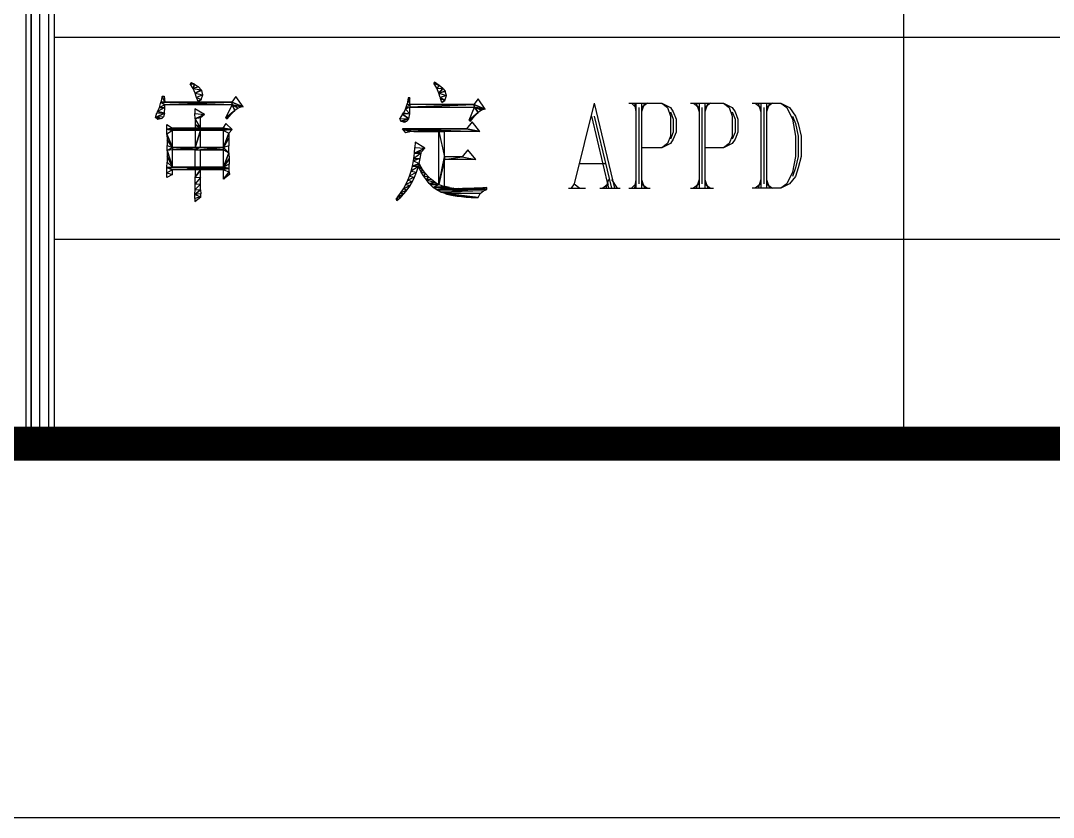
# Model space of a CAD drawing. Extents: x 0 to 1476, y -3 to 841.
# Drawn here: x 402.94 to 433.38, y 0 to 23.47 of the extents above; entities that cross this region are included whole.
import ezdxf

# ---------------------------------------------------------------- set-up
doc = ezdxf.new("R2010")
doc.units = 0
doc.header["$LTSCALE"] = 3
doc.header["$MEASUREMENT"] = 0
doc.layers.add('2', color=1, linetype='CONTINUOUS')
doc.layers.add('BORDER', color=7, linetype='CONTINUOUS')

msp = doc.modelspace()

# ---------------------------------------------------------------- linework, layer by layer
at = {"layer": '2'}
msp.add_line((403.10812, 11.00812), (403.10812, 409.85467), dxfattribs=at)
at = {"layer": 'BORDER'}
for p, q in [((403.25594, 11.00812), (403.25594, 61.71126)), ((403.25594, 61.71126), (403.25594, 11.00812)), ((403.51001, 10.60253), (403.51001, 61.4572)), ((403.76407, 61.20314), (403.76407, 10.85659)), ((403.93344, 61.03376), (403.93344, 11.02597)), ((428.97194, 11.00812), (428.97194, 47.00019)), ((403.94687, 22.99136), (463.94776, 22.99136)), ((419.85088, 21.03936), (419.25807, 18.66812)), ((419.85088, 21.03936), (420.44369, 18.54109)), ((420.86712, 21.03936), (421.84103, 21.03936)), ((420.95181, 21.03936), (421.07884, 20.91233)), ((421.0365, 21.03936), (421.07884, 20.7853)), ((421.07884, 21.03936), (421.07884, 18.54109)), ((421.24822, 21.03936), (421.24822, 18.54109)), ((421.3329, 21.03936), (421.24822, 20.7853)), ((421.41759, 21.03936), (421.24822, 20.91233)), ((421.84103, 21.03936), (422.09509, 20.91233)), ((421.84103, 21.03936), (422.0104, 20.91233)), ((422.6879, 21.03936), (423.6618, 21.03936)), ((422.77259, 21.03936), (422.94196, 20.91233)), ((422.85727, 21.03936), (422.94196, 20.7853)), ((422.94196, 21.03936), (422.94196, 18.54109)), ((423.11134, 21.03936), (423.11134, 18.54109)), ((423.19602, 21.03936), (423.11134, 20.7853)), ((423.28071, 21.03936), (423.11134, 20.91233)), ((423.6618, 21.03936), (423.91586, 20.91233)), ((423.6618, 21.03936), (423.83118, 20.91233)), ((424.50867, 21.03936), (425.35555, 21.03936)), ((424.59336, 21.03936), (424.76274, 20.91233)), ((424.67805, 21.03936), (424.76274, 20.7853)), ((424.76274, 21.03936), (424.76274, 18.54109)), ((424.93211, 21.03936), (424.93211, 18.54109)), ((425.0168, 21.03936), (424.93211, 20.7853)), ((425.10148, 21.03936), (424.93211, 20.91233)), ((425.35555, 21.03936), (425.60961, 20.91233)), ((425.35555, 21.03936), (425.52492, 20.91233)), ((421.16353, 20.91233), (421.16353, 18.66812)), ((422.0104, 20.91233), (422.09509, 20.65827)), ((422.09509, 20.91233), (422.17978, 20.7853)), ((422.09509, 20.7853), (422.17978, 20.57358)), ((422.17978, 20.7853), (422.26446, 20.57358)), ((423.02665, 20.91233), (423.02665, 18.66812)), ((423.83118, 20.91233), (423.91586, 20.65827)), ((423.91586, 20.91233), (424.00055, 20.7853)), ((423.91586, 20.7853), (424.00055, 20.57358)), ((424.00055, 20.7853), (424.08524, 20.57358)), ((424.84742, 20.91233), (424.84742, 18.66812)), ((425.52492, 20.91233), (425.6943, 20.57358)), ((425.60961, 20.91233), (425.77898, 20.65827)), ((419.76619, 20.65827), (420.27431, 18.54109)), ((419.85088, 20.65827), (420.359, 18.54109)), ((422.09509, 20.65827), (422.09509, 20.06546)), ((422.17978, 20.57358), (422.17978, 20.19249)), ((422.26446, 20.57358), (422.26446, 20.19249)), ((423.91586, 20.65827), (423.91586, 20.06546)), ((424.00055, 20.57358), (424.00055, 20.19249)), ((424.08524, 20.57358), (424.08524, 20.19249)), ((425.6943, 20.65827), (425.77898, 20.44655)), ((425.6943, 20.57358), (425.77898, 20.06546)), ((425.77898, 20.65827), (425.86367, 20.44655)), ((425.77898, 20.44655), (425.86367, 20.06546)), ((425.86367, 20.44655), (425.94836, 20.06546)), ((422.17978, 20.19249), (422.09509, 19.98077)), ((422.26446, 20.19249), (422.17978, 19.98077)), ((424.00055, 20.19249), (423.91586, 19.98077)), ((424.08524, 20.19249), (424.00055, 19.98077)), ((422.09509, 19.85374), (421.84103, 19.72671)), ((422.0104, 19.85374), (421.84103, 19.72671)), ((422.09509, 20.06546), (422.0104, 19.85374)), ((422.17978, 19.98077), (422.09509, 19.85374)), ((423.91586, 19.85374), (423.6618, 19.72671)), ((423.83118, 19.85374), (423.6618, 19.72671)), ((423.91586, 20.06546), (423.83118, 19.85374)), ((424.00055, 19.98077), (423.91586, 19.85374)), ((425.77898, 20.06546), (425.77898, 19.47265)), ((425.86367, 20.06546), (425.86367, 19.47265)), ((425.94836, 20.06546), (425.94836, 19.47265)), ((421.84103, 19.72671), (421.24822, 19.72671)), ((423.6618, 19.72671), (423.11134, 19.72671)), ((419.42744, 19.26093), (420.18963, 19.26093)), ((425.77898, 19.47265), (425.6943, 19.00687)), ((425.86367, 19.47265), (425.77898, 19.1339)), ((425.94836, 19.47265), (425.86367, 19.1339)), ((425.6943, 19.00687), (425.52492, 18.66812)), ((425.77898, 18.87984), (425.60961, 18.66812)), ((425.77898, 19.1339), (425.6943, 18.87984)), ((425.86367, 19.1339), (425.77898, 18.87984)), ((419.25807, 18.66812), (419.17338, 18.54109)), ((419.25807, 18.66812), (419.42744, 18.54109)), ((420.27431, 18.66812), (420.10494, 18.54109)), ((420.27431, 18.79515), (420.18963, 18.54109)), ((420.359, 18.79515), (420.52838, 18.54109)), ((421.07884, 18.66812), (420.95181, 18.54109)), ((421.07884, 18.79515), (421.0365, 18.54109)), ((421.24822, 18.79515), (421.3329, 18.54109)), ((421.24822, 18.66812), (421.41759, 18.54109)), ((422.94196, 18.66812), (422.77259, 18.54109)), ((422.94196, 18.79515), (422.85727, 18.54109)), ((423.11134, 18.79515), (423.19602, 18.54109)), ((423.11134, 18.66812), (423.28071, 18.54109)), ((424.76274, 18.66812), (424.59336, 18.54109)), ((424.76274, 18.79515), (424.67805, 18.54109)), ((424.93211, 18.79515), (425.0168, 18.54109)), ((424.93211, 18.66812), (425.10148, 18.54109)), ((425.60961, 18.66812), (425.35555, 18.54109)), ((425.52492, 18.66812), (425.35555, 18.54109)), ((419.08869, 18.54109), (419.59682, 18.54109)), ((420.02025, 18.54109), (420.61306, 18.54109)), ((420.86712, 18.54109), (421.50228, 18.54109)), ((422.6879, 18.54109), (423.3654, 18.54109)), ((425.35555, 18.54109), (424.50867, 18.54109)), ((582.99188, 17.02092), (403.94687, 17.02092)), ((0, 0), (594, 0))]:
    msp.add_line(p, q, dxfattribs=at)
at = {"layer": 'BORDER', "color": 7}
for p, q in [((407.97946, 21.64278), (407.94302, 21.61276)), ((408.06736, 21.59776), (407.97946, 21.64278)), ((415.14639, 21.66422), (415.12281, 21.6342)), ((415.12281, 21.6342), (415.28145, 21.56774)), ((415.20749, 21.48199), (415.12281, 21.6342)), ((415.12281, 21.6342), (415.28145, 21.56774)), ((415.28145, 21.56774), (415.14639, 21.66422)), ((408.02877, 21.47234), (407.94302, 21.61276)), ((407.94302, 21.61276), (408.06736, 21.59776)), ((407.94302, 21.61276), (408.06736, 21.59776)), ((408.06736, 21.59776), (408.02877, 21.47234)), ((408.02877, 21.47234), (408.06736, 21.59776)), ((408.18099, 21.51951), (408.02877, 21.47234)), ((408.18099, 21.51951), (408.02877, 21.47234)), ((408.02877, 21.47234), (408.26674, 21.43268)), ((408.0888, 21.33513), (408.02877, 21.47234)), ((408.02877, 21.47234), (408.26674, 21.43268)), ((408.06736, 21.59776), (408.18099, 21.51951)), ((408.26674, 21.43268), (408.0888, 21.33513)), ((408.0888, 21.33513), (408.26674, 21.43268)), ((408.2796, 21.41446), (408.0888, 21.33513)), ((408.2796, 21.41446), (408.0888, 21.33513)), ((408.0888, 21.33513), (408.31498, 21.28475)), ((408.1231, 21.20757), (408.0888, 21.33513)), ((408.0888, 21.33513), (408.31498, 21.28475)), ((408.26674, 21.43268), (408.18099, 21.51951)), ((408.26674, 21.43268), (408.2796, 21.41446)), ((408.31498, 21.28475), (408.2796, 21.41446)), ((415.28145, 21.56774), (415.20749, 21.48199)), ((415.28145, 21.56774), (415.20749, 21.48199)), ((415.20749, 21.48199), (415.3865, 21.4777)), ((415.26966, 21.34157), (415.20749, 21.48199)), ((415.20749, 21.48199), (415.3865, 21.4777)), ((415.3865, 21.4777), (415.26966, 21.34157)), ((415.26966, 21.34157), (415.3865, 21.4777)), ((415.45832, 21.39409), (415.26966, 21.34157)), ((415.26966, 21.34157), (415.45832, 21.39409)), ((415.46046, 21.39087), (415.26966, 21.34157)), ((415.46046, 21.39087), (415.26966, 21.34157)), ((415.26966, 21.34157), (415.49691, 21.26439)), ((415.30825, 21.21293), (415.26966, 21.34157)), ((415.26966, 21.34157), (415.49691, 21.26439)), ((415.3865, 21.4777), (415.28145, 21.56774)), ((415.3865, 21.4777), (415.45832, 21.39409)), ((415.45832, 21.39409), (415.46046, 21.39087)), ((415.49691, 21.26439), (415.46046, 21.39087)), ((407.03188, 20.91923), (407.0769, 21.07144)), ((407.11656, 21.2526), (407.0769, 21.07144)), ((407.18838, 21.07251), (407.0769, 21.07144)), ((407.0769, 21.07144), (407.18838, 21.07251)), ((407.0769, 21.07144), (409.17895, 20.99748)), ((407.0769, 21.07144), (409.17895, 20.99748)), ((407.0769, 21.07144), (407.18838, 20.99748)), ((407.18838, 20.99748), (407.0769, 21.07144)), ((407.11656, 21.2526), (407.17552, 21.2526)), ((407.18838, 21.07251), (407.11656, 21.2526)), ((407.18838, 21.07251), (407.11656, 21.2526)), ((407.17552, 21.2526), (407.18838, 21.07251)), ((407.18838, 21.07251), (409.17895, 20.99748)), ((409.16609, 21.07251), (407.18838, 21.07251)), ((409.16609, 21.07251), (407.18838, 21.07251)), ((407.18838, 21.07251), (409.16609, 21.07251)), ((409.17895, 20.99748), (407.18838, 21.07251)), ((407.18838, 21.07251), (407.18838, 21.07251)), ((408.31498, 21.28475), (408.1231, 21.20757)), ((408.31498, 21.28475), (408.1231, 21.20757)), ((408.1231, 21.20757), (408.26674, 21.14755)), ((408.17241, 21.08966), (408.1231, 21.20757)), ((408.1231, 21.20757), (408.26674, 21.14755)), ((408.26674, 21.14755), (408.17241, 21.08966)), ((408.17241, 21.08966), (408.26674, 21.14755)), ((408.25388, 21.1304), (408.17241, 21.08966)), ((408.26674, 21.14755), (408.25388, 21.1304)), ((408.26674, 21.14755), (408.31498, 21.28475)), ((409.28615, 21.23759), (409.16609, 21.07251)), ((409.16609, 21.07251), (409.50268, 20.93745)), ((409.50268, 20.93745), (409.16609, 21.07251)), ((409.16609, 21.07251), (409.17895, 20.99748)), ((409.17895, 20.99748), (409.16609, 21.07251)), ((409.50268, 20.93745), (409.28615, 21.23759)), ((414.28563, 20.86563), (414.33279, 21.01463)), ((414.3671, 21.199), (414.33279, 21.01463)), ((414.33279, 21.01463), (414.41533, 21.199)), ((414.41533, 21.199), (414.33279, 21.01463)), ((414.33279, 21.01463), (414.41533, 21.00391)), ((414.33279, 21.01463), (414.41533, 21.00391)), ((414.41533, 21.199), (414.3671, 21.199)), ((414.41533, 21.00391), (414.41533, 21.199)), ((415.49691, 21.26439), (415.30825, 21.21293)), ((415.49691, 21.26439), (415.30825, 21.21293)), ((415.30825, 21.21293), (415.44653, 21.12396)), ((415.44653, 21.12396), (415.30825, 21.21293)), ((415.30825, 21.21293), (415.31468, 21.18399)), ((415.31468, 21.18399), (415.44653, 21.12396)), ((415.35649, 21.06608), (415.31468, 21.18399)), ((415.31468, 21.18399), (415.44653, 21.12396)), ((415.44653, 21.12396), (415.35649, 21.06608)), ((415.35649, 21.06608), (415.44653, 21.12396)), ((415.43688, 21.11217), (415.35649, 21.06608)), ((415.44653, 21.12396), (415.43688, 21.11217)), ((415.44653, 21.12396), (415.49691, 21.26439)), ((416.42949, 21.16898), (416.29764, 21.00391)), ((416.63316, 20.86884), (416.42949, 21.16898)), ((406.91825, 20.61587), (406.96006, 20.75736)), ((407.18731, 20.74557), (406.91825, 20.61587)), ((406.91825, 20.61587), (407.18731, 20.74557)), ((406.98042, 20.79595), (406.96006, 20.75736)), ((406.96006, 20.75736), (407.18731, 20.74557)), ((406.96006, 20.75736), (407.18731, 20.74557)), ((406.98042, 20.79595), (407.03188, 20.91923)), ((407.19374, 20.91708), (406.98042, 20.79595)), ((407.19374, 20.91708), (406.98042, 20.79595)), ((406.98042, 20.79595), (407.18731, 20.74557)), ((407.18731, 20.74557), (406.98042, 20.79595)), ((407.18838, 20.99748), (407.03188, 20.91923)), ((407.18838, 20.99748), (407.03188, 20.91923)), ((407.03188, 20.91923), (407.19374, 20.91708)), ((407.03188, 20.91923), (407.19374, 20.91708)), ((407.18731, 20.74557), (407.15193, 20.63838)), ((407.18731, 20.74557), (407.19374, 20.91708)), ((409.17895, 20.99748), (407.18838, 20.99748)), ((407.19374, 20.91708), (407.18838, 20.99748)), ((408.36321, 20.71234), (408.07487, 20.87742)), ((408.07487, 20.87742), (408.0813, 20.73592)), ((408.0813, 20.73592), (408.36321, 20.71234)), ((408.08451, 20.5805), (408.0813, 20.73592)), ((408.0813, 20.73592), (408.36321, 20.71234)), ((408.36321, 20.71234), (408.08451, 20.5805)), ((408.08451, 20.5805), (408.36321, 20.71234)), ((408.36321, 20.71234), (408.24316, 20.60837)), ((408.98708, 20.60837), (409.17895, 20.99748)), ((409.25613, 20.82597), (408.98708, 20.60837)), ((408.98708, 20.60837), (409.25613, 20.82597)), ((409.14787, 20.71877), (408.98708, 20.60837)), ((409.14787, 20.71877), (408.98708, 20.60837)), ((409.03424, 20.57835), (409.14787, 20.71877)), ((409.25613, 20.82597), (409.14787, 20.71877)), ((409.17895, 20.99748), (409.50268, 20.93745)), ((409.17895, 20.99748), (409.25613, 20.82597)), ((409.25613, 20.82597), (409.17895, 20.99748)), ((409.17895, 20.99748), (409.35797, 20.89671)), ((409.35797, 20.89671), (409.17895, 20.99748)), ((409.17895, 20.99748), (409.45337, 20.93316)), ((409.45337, 20.93316), (409.17895, 20.99748)), ((409.17895, 20.99748), (409.50268, 20.93745)), ((409.35797, 20.89671), (409.25613, 20.82597)), ((409.45337, 20.93316), (409.35797, 20.89671)), ((409.50268, 20.93745), (409.45337, 20.93316)), ((414.1988, 20.71877), (414.12055, 20.58585)), ((414.1988, 20.71877), (414.2256, 20.75308)), ((414.41104, 20.72735), (414.1988, 20.71877)), ((414.41104, 20.72735), (414.1988, 20.71877)), ((414.38317, 20.58371), (414.1988, 20.71877)), ((414.1988, 20.71877), (414.38317, 20.58371)), ((414.28563, 20.86563), (414.2256, 20.75308)), ((414.2256, 20.75308), (414.41104, 20.72735)), ((414.2256, 20.75308), (414.41104, 20.72735)), ((414.41533, 21.00391), (414.28563, 20.86563)), ((414.28563, 20.86563), (414.41533, 21.00391)), ((414.41533, 20.92887), (414.28563, 20.86563)), ((414.41533, 20.92887), (414.28563, 20.86563)), ((414.28563, 20.86563), (414.41104, 20.72735)), ((414.41104, 20.72735), (414.28563, 20.86563)), ((414.38317, 20.58371), (414.41104, 20.72735)), ((414.41104, 20.72735), (414.41533, 20.92887)), ((414.41533, 21.00391), (414.41533, 20.92887)), ((414.41533, 21.00391), (414.41533, 20.92887)), ((416.29764, 21.00391), (414.41533, 21.00391)), ((414.41533, 20.92887), (416.29764, 21.00391)), ((416.29764, 21.00391), (414.41533, 20.92887)), ((414.41533, 20.92887), (416.32122, 20.92887)), ((416.16579, 20.53976), (416.32122, 20.92887)), ((416.42842, 20.76808), (416.16579, 20.53976)), ((416.16579, 20.53976), (416.42842, 20.76808)), ((416.29764, 21.00391), (416.63316, 20.86884)), ((416.63316, 20.86884), (416.29764, 21.00391)), ((416.29764, 21.00391), (416.32122, 20.92887)), ((416.32122, 20.92887), (416.29764, 21.00391)), ((416.42842, 20.76808), (416.32015, 20.65875)), ((416.32122, 20.92887), (416.63316, 20.86884)), ((416.32122, 20.92887), (416.42842, 20.76808)), ((416.42842, 20.76808), (416.32122, 20.92887)), ((416.32122, 20.92887), (416.52596, 20.83776)), ((416.52596, 20.83776), (416.32122, 20.92887)), ((416.32122, 20.92887), (416.61279, 20.86777)), ((416.61279, 20.86777), (416.32122, 20.92887)), ((416.32122, 20.92887), (416.63316, 20.86884)), ((416.52596, 20.83776), (416.42842, 20.76808)), ((416.61279, 20.86777), (416.52596, 20.83776)), ((416.63316, 20.86884), (416.61279, 20.86777)), ((407.15193, 20.63838), (406.91825, 20.61587)), ((407.15193, 20.63838), (406.91825, 20.61587)), ((406.91825, 20.61587), (407.10584, 20.58907)), ((406.98364, 20.56334), (406.91825, 20.61587)), ((406.91825, 20.61587), (407.10584, 20.58907)), ((407.10584, 20.58907), (406.98364, 20.56334)), ((407.10584, 20.58907), (407.15193, 20.63838)), ((407.25269, 20.275), (407.24841, 20.41327)), ((407.24841, 20.41327), (407.41563, 20.30822)), ((408.24316, 20.60837), (408.08451, 20.5805)), ((408.24316, 20.60837), (408.08451, 20.5805)), ((408.08451, 20.5805), (408.24316, 20.30822)), ((408.24316, 20.30822), (408.08451, 20.5805)), ((408.08451, 20.5805), (408.08666, 20.41006)), ((408.08666, 20.41006), (408.24316, 20.30822)), ((408.24316, 20.30822), (408.08666, 20.41006)), ((408.08666, 20.41006), (408.08773, 20.30822)), ((408.24316, 20.30822), (408.24316, 20.60837)), ((408.98708, 20.44329), (408.9024, 20.30822)), ((408.98708, 20.60837), (409.03424, 20.57835)), ((409.17895, 20.2632), (408.98708, 20.44329)), ((414.12055, 20.58585), (414.38317, 20.58371)), ((414.15164, 20.50975), (414.12055, 20.58585)), ((414.12055, 20.58585), (414.38317, 20.58371)), ((414.38317, 20.58371), (414.15164, 20.50975)), ((414.38317, 20.58371), (414.15164, 20.50975)), ((414.15164, 20.50975), (414.33065, 20.50975)), ((414.25561, 20.47437), (414.15164, 20.50975)), ((414.15164, 20.50975), (414.33065, 20.50975)), ((414.33065, 20.50975), (414.25561, 20.47437)), ((414.33065, 20.50975), (414.38317, 20.58371)), ((416.2494, 20.49474), (416.08218, 20.28464)), ((416.32015, 20.65875), (416.16579, 20.53976)), ((416.32015, 20.65875), (416.16579, 20.53976)), ((416.16579, 20.53976), (416.20117, 20.50975)), ((416.20117, 20.50975), (416.32015, 20.65875)), ((416.47773, 20.20961), (416.2494, 20.49474)), ((408.24316, 20.30822), (407.25269, 20.275)), ((408.24316, 20.30822), (407.25269, 20.275)), ((407.41563, 20.30822), (407.25269, 20.275)), ((407.25269, 20.275), (407.41563, 20.30822)), ((407.25269, 20.275), (409.17895, 20.2632)), ((407.25269, 20.275), (409.17895, 20.2632)), ((407.25591, 20.126), (407.25269, 20.275)), ((407.25269, 20.275), (407.41563, 20.23319)), ((407.41563, 20.23319), (407.25269, 20.275)), ((407.41563, 20.23319), (407.25591, 20.126)), ((407.41563, 20.23319), (407.25591, 20.126)), ((407.25591, 20.126), (407.41563, 19.73796)), ((407.41563, 19.73796), (407.25591, 20.126)), ((407.25591, 20.126), (407.25805, 19.96414)), ((407.41563, 20.30822), (408.24316, 20.30822)), ((407.41563, 20.30822), (408.24316, 20.30822)), ((408.24316, 20.30822), (407.41563, 20.30822)), ((409.17895, 20.2632), (407.41563, 20.23319)), ((407.41563, 20.23319), (409.17895, 20.2632)), ((408.92705, 20.23319), (407.41563, 20.23319)), ((407.41563, 19.73796), (407.41563, 20.23319)), ((408.08773, 20.30822), (408.24316, 20.30822)), ((408.08773, 20.23319), (408.08773, 19.73796)), ((408.24316, 20.23319), (408.08773, 20.23319)), ((408.08773, 19.73796), (408.24316, 20.23319)), ((408.24316, 20.23319), (408.08773, 19.73796)), ((408.24316, 20.30822), (409.17895, 20.2632)), ((408.9024, 20.30822), (408.24316, 20.30822)), ((408.9024, 20.30822), (408.24316, 20.30822)), ((408.24316, 20.30822), (408.9024, 20.30822)), ((408.24316, 20.30822), (408.24316, 20.30822)), ((409.17895, 20.2632), (408.24316, 20.30822)), ((408.24316, 20.30822), (408.24316, 20.30822)), ((408.24316, 19.73796), (408.24316, 20.23319)), ((408.9024, 20.30822), (409.17895, 20.2632)), ((409.17895, 20.2632), (408.9024, 20.30822)), ((409.17895, 20.2632), (408.92705, 20.23319)), ((409.17895, 20.2632), (408.92705, 20.23319)), ((408.92705, 20.23319), (409.08248, 20.15815)), ((408.92705, 19.73796), (408.92705, 20.23319)), ((408.92705, 20.23319), (409.08248, 20.15815)), ((409.08248, 20.15815), (408.92705, 19.73796)), ((408.92705, 19.73796), (409.08248, 20.15815)), ((409.08248, 20.15815), (409.17895, 20.2632)), ((409.08248, 20.15815), (409.08248, 20.00916)), ((414.1988, 20.28464), (416.47773, 20.20961)), ((416.08218, 20.28464), (414.1988, 20.28464)), ((416.08218, 20.28464), (414.1988, 20.28464)), ((414.1988, 20.28464), (416.08218, 20.28464)), ((414.1988, 20.28464), (414.1988, 20.28464)), ((414.29528, 20.16459), (414.1988, 20.28464)), ((414.1988, 20.28464), (414.41426, 20.19889)), ((414.41426, 20.19889), (414.1988, 20.28464)), ((414.1988, 20.28464), (414.53539, 20.20961)), ((414.53539, 20.20961), (414.1988, 20.28464)), ((414.1988, 20.28464), (415.43474, 20.20961)), ((415.43474, 20.20961), (414.1988, 20.28464)), ((414.1988, 20.28464), (416.47773, 20.20961)), ((414.41426, 20.19889), (414.29528, 20.16459)), ((414.53539, 20.20961), (414.41426, 20.19889)), ((415.43474, 20.20961), (414.53539, 20.20961)), ((414.53539, 20.20961), (415.26644, 20.20961)), ((415.43474, 20.20961), (414.53539, 20.20961)), ((415.26644, 20.20961), (415.43474, 19.45926)), ((415.43474, 20.20961), (415.26644, 20.20961)), ((415.26644, 20.20961), (415.43474, 20.20961)), ((415.26644, 18.64888), (415.26644, 20.20961)), ((415.26644, 20.20961), (415.43474, 19.45926)), ((416.47773, 20.20961), (415.43474, 20.20961)), ((415.43474, 19.45926), (415.43474, 20.20961)), ((416.08218, 20.28464), (416.47773, 20.20961)), ((416.47773, 20.20961), (416.08218, 20.28464)), ((407.25805, 19.96414), (407.41563, 19.73796)), ((407.41563, 19.73796), (407.25805, 19.96414)), ((407.25805, 19.96414), (407.25913, 19.79155)), ((407.25913, 19.79155), (407.41563, 19.73796)), ((407.2602, 19.64792), (407.25913, 19.79155)), ((407.25913, 19.79155), (407.41563, 19.73796)), ((409.08248, 20.00916), (408.92705, 19.73796)), ((408.92705, 19.73796), (409.08248, 20.00916)), ((409.08248, 20.00916), (409.08355, 19.78084)), ((414.57076, 19.89446), (414.56219, 19.7326)), ((414.85911, 19.71438), (414.57076, 19.89446)), ((407.2602, 19.64792), (407.25913, 19.47105)), ((407.41563, 19.73796), (407.2602, 19.64792)), ((407.2602, 19.64792), (407.41563, 19.73796)), ((407.41563, 19.66292), (407.2602, 19.64792)), ((407.41563, 19.66292), (407.2602, 19.64792)), ((407.2602, 19.64792), (407.41563, 19.15268)), ((407.41563, 19.15268), (407.2602, 19.64792)), ((408.24316, 19.73796), (407.41563, 19.66292)), ((407.41563, 19.73796), (408.24316, 19.73796)), ((407.41563, 19.73796), (408.24316, 19.73796)), ((408.24316, 19.73796), (407.41563, 19.73796)), ((407.41563, 19.66292), (408.24316, 19.73796)), ((407.41563, 19.73796), (407.41563, 19.66292)), ((407.41563, 19.66292), (407.41563, 19.73796)), ((408.08773, 19.66292), (407.41563, 19.66292)), ((407.41563, 19.15268), (407.41563, 19.66292)), ((408.24316, 19.73796), (408.08773, 19.66292)), ((408.24316, 19.73796), (408.08773, 19.66292)), ((408.08773, 19.73796), (408.24316, 19.73796)), ((408.08773, 19.66292), (408.92705, 19.66292)), ((408.08773, 19.66292), (408.92705, 19.66292)), ((408.08773, 19.15268), (408.08773, 19.66292)), ((408.24316, 19.73796), (408.92705, 19.66292)), ((408.92705, 19.73796), (408.24316, 19.73796)), ((408.92705, 19.73796), (408.24316, 19.73796)), ((408.24316, 19.73796), (408.92705, 19.73796)), ((408.24316, 19.73796), (408.24316, 19.73796)), ((408.92705, 19.66292), (408.24316, 19.73796)), ((408.24316, 19.73796), (408.24316, 19.73796)), ((408.92705, 19.66292), (408.24316, 19.66292)), ((408.24316, 19.15268), (408.24316, 19.66292)), ((409.08355, 19.78084), (408.92705, 19.73796)), ((409.08355, 19.78084), (408.92705, 19.73796)), ((408.92705, 19.73796), (409.08355, 19.57717)), ((409.08355, 19.57717), (408.92705, 19.73796)), ((408.92705, 19.73796), (408.92705, 19.66292)), ((408.92705, 19.66292), (408.92705, 19.73796)), ((408.92705, 19.66292), (409.08355, 19.57717)), ((408.92705, 19.15268), (408.92705, 19.66292)), ((408.92705, 19.66292), (409.08355, 19.57717)), ((409.08355, 19.57717), (408.92705, 19.15268)), ((408.92705, 19.15268), (409.08355, 19.57717)), ((409.08355, 19.57717), (409.08355, 19.78084)), ((409.08355, 19.57717), (409.0857, 19.39923)), ((414.53217, 19.41531), (414.54932, 19.57288)), ((414.75299, 19.56966), (414.53217, 19.41531)), ((414.75299, 19.56966), (414.53217, 19.41531)), ((414.54932, 19.57288), (414.56219, 19.7326)), ((414.85911, 19.71438), (414.54932, 19.57288)), ((414.54932, 19.57288), (414.85911, 19.71438)), ((414.76264, 19.60933), (414.54932, 19.57288)), ((414.76264, 19.60933), (414.54932, 19.57288)), ((414.54932, 19.57288), (414.75299, 19.56966)), ((414.54932, 19.57288), (414.75299, 19.56966)), ((414.56219, 19.7326), (414.85911, 19.71438)), ((414.56219, 19.7326), (414.85911, 19.71438)), ((414.71762, 19.4078), (414.75299, 19.56966)), ((414.75299, 19.56966), (414.76264, 19.60933)), ((414.85911, 19.71438), (414.76264, 19.60933)), ((416.12935, 19.66935), (415.96213, 19.45926)), ((416.35767, 19.38422), (416.12935, 19.66935)), ((407.25591, 19.14304), (407.25805, 19.30275)), ((407.25913, 19.47105), (407.25805, 19.30275)), ((407.25805, 19.30275), (407.41563, 19.15268)), ((407.25805, 19.30275), (407.41563, 19.15268)), ((407.25913, 19.47105), (407.41563, 19.15268)), ((407.41563, 19.15268), (407.25913, 19.47105)), ((409.0857, 19.39923), (408.92705, 19.15268)), ((408.92705, 19.15268), (409.0857, 19.39923)), ((409.08677, 19.24701), (408.92705, 19.15268)), ((409.08677, 19.24701), (408.92705, 19.15268)), ((409.0857, 19.39923), (409.08677, 19.24701)), ((409.08891, 19.12053), (409.08677, 19.24701)), ((414.45285, 19.0412), (414.49251, 19.1902)), ((414.49251, 19.1902), (414.52253, 19.3392)), ((414.69082, 19.26416), (414.49251, 19.1902)), ((414.49251, 19.1902), (414.69082, 19.26416)), ((414.71226, 19.22236), (414.49251, 19.1902)), ((414.71226, 19.22236), (414.49251, 19.1902)), ((414.49251, 19.1902), (414.66724, 19.17412)), ((414.49251, 19.1902), (414.66724, 19.17412)), ((414.52253, 19.3392), (414.53217, 19.41531)), ((414.71762, 19.4078), (414.52253, 19.3392)), ((414.71762, 19.4078), (414.52253, 19.3392)), ((414.52253, 19.3392), (414.69082, 19.26416)), ((414.52253, 19.3392), (414.69082, 19.26416)), ((414.53217, 19.41531), (414.71762, 19.4078)), ((414.53217, 19.41531), (414.71762, 19.4078)), ((414.71226, 19.22236), (414.66724, 19.17412)), ((414.66724, 19.17412), (414.71226, 19.22236)), ((414.69082, 19.26416), (414.71762, 19.4078)), ((414.69082, 19.26416), (414.71226, 19.22236)), ((414.79051, 19.09051), (414.71226, 19.22236)), ((415.43474, 19.45926), (415.26644, 18.64888)), ((415.26644, 18.64888), (415.43474, 19.45926)), ((415.43474, 19.38422), (415.26644, 18.64888)), ((415.43474, 19.38422), (415.26644, 18.64888)), ((415.43474, 19.45926), (415.43474, 19.38422)), ((415.43474, 19.45926), (415.43474, 19.38422)), ((415.96213, 19.45926), (415.43474, 19.45926)), ((415.43474, 19.38422), (415.96213, 19.45926)), ((415.43474, 19.38422), (415.96213, 19.45926)), ((416.35767, 19.38422), (415.43474, 19.38422)), ((415.43474, 18.58992), (415.43474, 19.38422)), ((415.96213, 19.45926), (416.35767, 19.38422)), ((415.96213, 19.45926), (416.35767, 19.38422)), ((407.24841, 18.85254), (407.25269, 18.99189)), ((407.41563, 18.94259), (407.24841, 18.85254)), ((407.25269, 18.99189), (407.25591, 19.14304)), ((407.41563, 19.07765), (407.25269, 18.99189)), ((407.41563, 19.07765), (407.25269, 18.99189)), ((407.25269, 18.99189), (407.41563, 18.94259)), ((407.25269, 18.99189), (407.41563, 18.94259)), ((408.24316, 19.15268), (407.25591, 19.14304)), ((408.24316, 19.15268), (407.25591, 19.14304)), ((407.41563, 19.15268), (407.25591, 19.14304)), ((407.25591, 19.14304), (407.41563, 19.15268)), ((407.25591, 19.14304), (409.08891, 19.12053)), ((407.25591, 19.14304), (409.08891, 19.12053)), ((407.25591, 19.14304), (407.41563, 19.07765)), ((407.41563, 19.07765), (407.25591, 19.14304)), ((407.41563, 19.15268), (408.24316, 19.15268)), ((407.41563, 19.15268), (408.24316, 19.15268)), ((408.24316, 19.15268), (407.41563, 19.15268)), ((408.08773, 19.15268), (407.41563, 19.15268)), ((407.41563, 19.15268), (408.24316, 19.15268)), ((409.08891, 19.12053), (407.41563, 19.07765)), ((407.41563, 19.07765), (409.08891, 19.12053)), ((408.92705, 19.07765), (407.41563, 19.07765)), ((407.41563, 18.94259), (407.41563, 19.07765)), ((408.08773, 19.07765), (408.08666, 18.86219)), ((408.08666, 18.86219), (408.24316, 19.07765)), ((408.24316, 19.07765), (408.08666, 18.86219)), ((408.24316, 19.07765), (408.08773, 19.07765)), ((408.24316, 19.15268), (409.08891, 19.12053)), ((408.92705, 19.15268), (408.24316, 19.15268)), ((408.92705, 19.15268), (408.24316, 19.15268)), ((408.24316, 19.15268), (408.92705, 19.15268)), ((408.24316, 19.15268), (408.24316, 19.15268)), ((409.08891, 19.12053), (408.24316, 19.15268)), ((408.24316, 19.15268), (408.24316, 19.15268)), ((408.24316, 18.84933), (408.24316, 19.07765)), ((408.92705, 19.15268), (409.08891, 19.12053)), ((409.08891, 19.12053), (408.92705, 19.15268)), ((409.08891, 19.12053), (408.92705, 19.07765)), ((409.08891, 19.12053), (408.92705, 19.07765)), ((408.92705, 19.07765), (409.09105, 19.01869)), ((408.92705, 18.80752), (408.92705, 19.07765)), ((408.92705, 19.07765), (409.09105, 19.01869)), ((409.09105, 19.01869), (408.92705, 18.80752)), ((408.92705, 18.80752), (409.09105, 19.01869)), ((409.09427, 18.94259), (408.92705, 18.80752)), ((409.09105, 19.01869), (409.08891, 19.12053)), ((409.09105, 19.01869), (409.09427, 18.94259)), ((414.3553, 18.76893), (414.40354, 18.89221)), ((414.40354, 18.89221), (414.45285, 19.0412)), ((414.61257, 19.01333), (414.40354, 18.89221)), ((414.61257, 19.01333), (414.40354, 18.89221)), ((414.40354, 18.89221), (414.55361, 18.86541)), ((414.40354, 18.89221), (414.55361, 18.86541)), ((414.66724, 19.17412), (414.45285, 19.0412)), ((414.66724, 19.17412), (414.45285, 19.0412)), ((414.45285, 19.0412), (414.61257, 19.01333)), ((414.45285, 19.0412), (414.61257, 19.01333)), ((414.55361, 18.86541), (414.61257, 19.01333)), ((414.61257, 19.01333), (414.66724, 19.17412)), ((414.66724, 19.17412), (414.79051, 19.09051)), ((414.7412, 19.02834), (414.66724, 19.17412)), ((414.66724, 19.17412), (414.79051, 19.09051)), ((414.79051, 19.09051), (414.7412, 19.02834)), ((414.79051, 19.09051), (414.7412, 19.02834)), ((414.7412, 19.02834), (414.87519, 18.97367)), ((414.81945, 18.89649), (414.7412, 19.02834)), ((414.7412, 19.02834), (414.87519, 18.97367)), ((414.87519, 18.97367), (414.79051, 19.09051)), ((414.87519, 18.97367), (414.81945, 18.89649)), ((414.87519, 18.97367), (414.81945, 18.89649)), ((414.81945, 18.89649), (414.9663, 18.87398)), ((414.90199, 18.77965), (414.81945, 18.89649)), ((414.81945, 18.89649), (414.9663, 18.87398)), ((414.9663, 18.87398), (414.87519, 18.97367)), ((414.9663, 18.87398), (414.90199, 18.77965)), ((414.90199, 18.77965), (414.9663, 18.87398)), ((414.9663, 18.87398), (415.05206, 18.79144)), ((408.08451, 18.50095), (408.08558, 18.67032)), ((408.2453, 18.65102), (408.08451, 18.50095)), ((408.2453, 18.65102), (408.08451, 18.50095)), ((408.08558, 18.67032), (408.08666, 18.86219)), ((408.24316, 18.84933), (408.08558, 18.67032)), ((408.24316, 18.84933), (408.08558, 18.67032)), ((408.08558, 18.67032), (408.2453, 18.65102)), ((408.08558, 18.67032), (408.2453, 18.65102)), ((408.08666, 18.86219), (408.24316, 18.84933)), ((408.08666, 18.86219), (408.24316, 18.84933)), ((408.2453, 18.65102), (408.24316, 18.84933)), ((408.24745, 18.4913), (408.2453, 18.65102)), ((414.2256, 18.51596), (414.29528, 18.64245)), ((414.42712, 18.61993), (414.2256, 18.51596)), ((414.2256, 18.51596), (414.42712, 18.61993)), ((414.41319, 18.59635), (414.2256, 18.51596)), ((414.41319, 18.59635), (414.2256, 18.51596)), ((414.29528, 18.64245), (414.3553, 18.76893)), ((414.49144, 18.73356), (414.29528, 18.64245)), ((414.49144, 18.73356), (414.29528, 18.64245)), ((414.29528, 18.64245), (414.42712, 18.61993)), ((414.29528, 18.64245), (414.42712, 18.61993)), ((414.33922, 18.48916), (414.41319, 18.59635)), ((414.55361, 18.86541), (414.3553, 18.76893)), ((414.55361, 18.86541), (414.3553, 18.76893)), ((414.3553, 18.76893), (414.49144, 18.73356)), ((414.3553, 18.76893), (414.49144, 18.73356)), ((414.42712, 18.61993), (414.41319, 18.59635)), ((414.42712, 18.61993), (414.49144, 18.73356)), ((414.49144, 18.73356), (414.55361, 18.86541)), ((415.05206, 18.79144), (414.90199, 18.77965)), ((415.05206, 18.79144), (414.90199, 18.77965)), ((414.90199, 18.77965), (415.16032, 18.70676)), ((414.98774, 18.67782), (414.90199, 18.77965)), ((414.90199, 18.77965), (415.16032, 18.70676)), ((415.16032, 18.70676), (414.98774, 18.67782)), ((415.16032, 18.70676), (414.98774, 18.67782)), ((414.98774, 18.67782), (415.26644, 18.64888)), ((415.26644, 18.64888), (414.98774, 18.67782)), ((414.98774, 18.67782), (415.01454, 18.64888)), ((415.01454, 18.64888), (415.26644, 18.64888)), ((415.10458, 18.55991), (415.01454, 18.64888)), ((415.01454, 18.64888), (415.26644, 18.64888)), ((415.16032, 18.70676), (415.05206, 18.79144)), ((415.26644, 18.64888), (415.10458, 18.55991)), ((415.26644, 18.64888), (415.10458, 18.55991)), ((415.10458, 18.55991), (415.26644, 18.64888)), ((415.10458, 18.55991), (415.26644, 18.64888)), ((415.43474, 18.58992), (415.10458, 18.55991)), ((415.10458, 18.55991), (415.43474, 18.58992)), ((415.45832, 18.58456), (415.10458, 18.55991)), ((415.45832, 18.58456), (415.10458, 18.55991)), ((415.26644, 18.64888), (415.16032, 18.70676)), ((415.26644, 18.64888), (415.43474, 18.58992)), ((415.26644, 18.64888), (415.26644, 18.64888)), ((415.26644, 18.64888), (415.43474, 18.58992)), ((415.43474, 18.58992), (415.45832, 18.58456)), ((415.58802, 18.55991), (415.45832, 18.58456)), ((408.07487, 18.14829), (408.25495, 18.28335)), ((408.07808, 18.23082), (408.0813, 18.3541)), ((408.25495, 18.28335), (408.07808, 18.23082)), ((408.25495, 18.28335), (408.07808, 18.23082)), ((408.0813, 18.3541), (408.08451, 18.50095)), ((408.24745, 18.4913), (408.0813, 18.3541)), ((408.0813, 18.3541), (408.24745, 18.4913)), ((408.25066, 18.36803), (408.0813, 18.3541)), ((408.25066, 18.36803), (408.0813, 18.3541)), ((408.0813, 18.3541), (408.25495, 18.28335)), ((408.0813, 18.3541), (408.25495, 18.28335)), ((408.08451, 18.50095), (408.24745, 18.4913)), ((408.08451, 18.50095), (408.24745, 18.4913)), ((408.24745, 18.4913), (408.25066, 18.36803)), ((408.25495, 18.28335), (408.25066, 18.36803)), ((414.05195, 18.26834), (414.00693, 18.21475)), ((414.03158, 18.16972), (414.14842, 18.27585)), ((414.05195, 18.26834), (414.03158, 18.16972)), ((414.03158, 18.16972), (414.05195, 18.26834)), ((414.05195, 18.26834), (414.14413, 18.39161)), ((414.25133, 18.38304), (414.05195, 18.26834)), ((414.05195, 18.26834), (414.25133, 18.38304)), ((414.14842, 18.27585), (414.05195, 18.26834)), ((414.14842, 18.27585), (414.05195, 18.26834)), ((414.14413, 18.39161), (414.2256, 18.51596)), ((414.33922, 18.48916), (414.14413, 18.39161)), ((414.33922, 18.48916), (414.14413, 18.39161)), ((414.14413, 18.39161), (414.25133, 18.38304)), ((414.14413, 18.39161), (414.25133, 18.38304)), ((414.25133, 18.38304), (414.14842, 18.27585)), ((414.2256, 18.51596), (414.33922, 18.48916)), ((414.2256, 18.51596), (414.33922, 18.48916)), ((414.25133, 18.38304), (414.33922, 18.48916)), ((415.10458, 18.55991), (415.58802, 18.55991)), ((415.20749, 18.48487), (415.10458, 18.55991)), ((415.10458, 18.55991), (415.58802, 18.55991)), ((415.58802, 18.55991), (415.20749, 18.48487)), ((415.20749, 18.48487), (415.58802, 18.55991)), ((415.71558, 18.54168), (415.20749, 18.48487)), ((415.20749, 18.48487), (415.71558, 18.54168)), ((415.84207, 18.53096), (415.20749, 18.48487)), ((415.20749, 18.48487), (415.84207, 18.53096)), ((415.96856, 18.52668), (415.20749, 18.48487)), ((415.96856, 18.52668), (415.20749, 18.48487)), ((415.20749, 18.48487), (415.96856, 18.52668)), ((415.20749, 18.48487), (415.96856, 18.52668)), ((416.68139, 18.49988), (415.20749, 18.48487)), ((416.68139, 18.49988), (415.20749, 18.48487)), ((415.20749, 18.48487), (416.5817, 18.46343)), ((415.3254, 18.42377), (415.20749, 18.48487)), ((415.20749, 18.48487), (416.5817, 18.46343)), ((416.5817, 18.46343), (415.3254, 18.42377)), ((416.5817, 18.46343), (415.3254, 18.42377)), ((415.3254, 18.42377), (416.48523, 18.38089)), ((415.45725, 18.37768), (415.3254, 18.42377)), ((415.3254, 18.42377), (416.48523, 18.38089)), ((416.48523, 18.38089), (415.45725, 18.37768)), ((416.48523, 18.38089), (415.45725, 18.37768)), ((415.45725, 18.37768), (416.42949, 18.25977)), ((416.42949, 18.25977), (415.45725, 18.37768)), ((415.45725, 18.37768), (415.50656, 18.36482)), ((415.50656, 18.36482), (416.42949, 18.25977)), ((416.42949, 18.25977), (415.50656, 18.36482)), ((415.50656, 18.36482), (415.59446, 18.34123)), ((415.58802, 18.55991), (415.71558, 18.54168)), ((415.59446, 18.34123), (416.42949, 18.25977)), ((416.42949, 18.25977), (415.59446, 18.34123)), ((415.59446, 18.34123), (415.69522, 18.32087)), ((415.69522, 18.32087), (416.42949, 18.25977)), ((416.42949, 18.25977), (415.69522, 18.32087)), ((415.69522, 18.32087), (415.80884, 18.30264)), ((415.71558, 18.54168), (415.84207, 18.53096)), ((415.80884, 18.30264), (416.42949, 18.25977)), ((416.42949, 18.25977), (415.80884, 18.30264)), ((415.80884, 18.30264), (415.93426, 18.28764)), ((415.84207, 18.53096), (415.96856, 18.52668)), ((415.93426, 18.28764), (416.42949, 18.25977)), ((416.42949, 18.25977), (415.93426, 18.28764)), ((415.93426, 18.28764), (416.07146, 18.27585)), ((416.09397, 18.52989), (415.96856, 18.52668)), ((415.96856, 18.52668), (416.68139, 18.49988)), ((415.96856, 18.52668), (415.96856, 18.52668)), ((415.96856, 18.52668), (416.68139, 18.49988)), ((416.07146, 18.27585), (416.42949, 18.25977)), ((416.42949, 18.25977), (416.07146, 18.27585)), ((416.07146, 18.27585), (416.22153, 18.26727)), ((416.09397, 18.52989), (416.68139, 18.49988)), ((416.17759, 18.52989), (416.09397, 18.52989)), ((416.68139, 18.49988), (416.09397, 18.52989)), ((416.31158, 18.53311), (416.17759, 18.52989)), ((416.17759, 18.52989), (416.68139, 18.49988)), ((416.68139, 18.49988), (416.17759, 18.52989)), ((416.22153, 18.26727), (416.42949, 18.25977)), ((416.42949, 18.25977), (416.22153, 18.26727)), ((416.22153, 18.26727), (416.3834, 18.26084)), ((416.44021, 18.53847), (416.31158, 18.53311)), ((416.31158, 18.53311), (416.68139, 18.49988)), ((416.68139, 18.49988), (416.31158, 18.53311)), ((416.42949, 18.25977), (416.48523, 18.38089)), ((416.56348, 18.54812), (416.44021, 18.53847)), ((416.44021, 18.53847), (416.68139, 18.49988)), ((416.68139, 18.49988), (416.44021, 18.53847)), ((416.48523, 18.38089), (416.5817, 18.46343)), ((416.68139, 18.55991), (416.56348, 18.54812)), ((416.56348, 18.54812), (416.68139, 18.49988)), ((416.68139, 18.49988), (416.56348, 18.54812)), ((416.5817, 18.46343), (416.68139, 18.49988)), ((416.68139, 18.49988), (416.68139, 18.55991)), ((408.07808, 18.23082), (408.07487, 18.14829)), ((414.00693, 18.21475), (414.03158, 18.16972)), ((416.3834, 18.26084), (416.42949, 18.25977))]:
    msp.add_line(p, q, dxfattribs=at)
at = {"layer": 'BORDER', "const_width": 1}
msp.add_lwpolyline([(24.99188, 11.00812), (582.99188, 11.00812), (582.99188, 831.00812), (24.99188, 831.00812)], close=True, dxfattribs=at)

doc.saveas('drawing.dxf')
